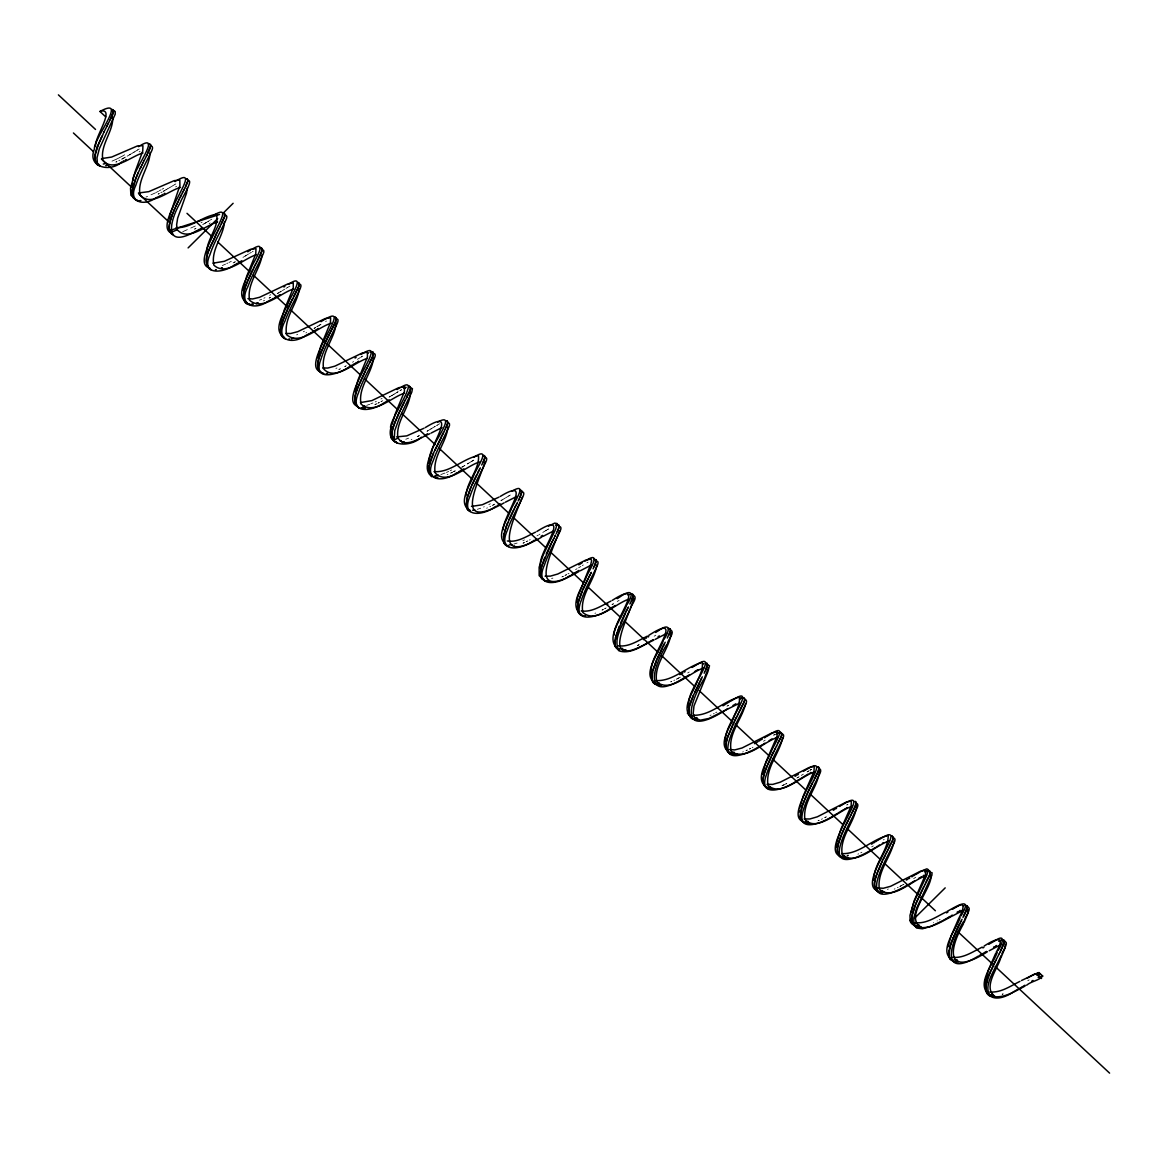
<?xml version="1.0" encoding="UTF-8"?>
<svg xmlns="http://www.w3.org/2000/svg" width="1168" height="1168" viewBox="0 0 1168 1168"><rect width="100%" height="100%" fill="white"/><g stroke="black" fill="none" stroke-linecap="round" stroke-linejoin="round"><path stroke-width="0.75" stroke-dasharray="5 3.75" d="M134.013 152.147L137.707 149.913M139.138 151.898L140.072 151.344M171.813 186.325L174.412 184.763M175.638 186.865L176.587 186.296M208.152 221.394L209.641 220.504M210.357 220.066L211.773 219.204M248.55 254.011L241.134 258.449M245.28 255.982L246.025 255.529M282.393 290.584L284.671 289.211M320.996 324.281L316.484 326.982M319.521 325.171L320.266 324.733M357.393 359.321L360.255 357.598M393.762 394.361L398.945 391.251M430.89 428.963L434.803 426.597M471.93 461.199L464.236 465.798M505.686 497.816L509.044 495.787M542.813 532.404L546.171 530.389M580.846 566.451L578.613 567.794M582.292 565.589L583.299 564.976M617.244 601.491L619.098 600.367M654.168 636.195L655.817 635.202M727.854 705.72L728.598 705.268M803.35 774.165L801.248 775.421M913.683 878.57L915.741 877.329M1027.796 980.711L1029.139 979.894M134.189 152.03L131.911 153.402M137.59 149.986L139.226 149.008M171.316 186.632L170.119 187.347M174.733 184.573L175.842 183.902M208.371 221.263L201.757 225.161M209.16 223.628L210.225 222.986M286.014 288.394L287.591 287.459M397.032 392.39L398.011 391.806M393.966 394.244L391.835 395.529M431.445 428.627L426.364 431.634M434.511 426.787L435.445 426.218M467.244 464.003L468.572 463.214M471.624 461.375L472.573 460.805M505.131 498.152L500.605 500.838M508.752 495.977L509.686 495.407M545.865 530.564L546.814 530.009M727.007 706.231L728.073 705.603M765.186 740.191L763.463 741.227M169.769 187.552L167.856 188.69M249.514 253.427L251.383 252.317M281.546 291.095L277.137 293.694M360.941 357.174L361.832 356.649M472.31 460.966L473.201 460.44M509.438 495.553L510.314 495.028M206.634 222.3L205.072 223.219M242.973 257.354L243.747 256.902M280.101 291.956L280.875 291.489M287.372 287.591L289.927 286.087M317.229 326.544L318.003 326.091M361.627 356.78L362.752 356.109M392.244 395.28L389.616 396.828M472.982 460.557L473.814 460.075M547.223 529.746L548.055 529.265M689.208 672.038L687.704 672.929M807.292 771.8L809.015 770.778M807.088 771.917L808.387 771.143M131.327 153.738L130.174 154.424M436.525 425.575L437.285 425.123M539.163 534.579L539.952 534.126M547.894 529.352L548.653 528.9M577.08 568.714L575.605 569.59M427.108 431.211L427.853 430.773M501.364 500.4L502.094 499.962M612.718 604.177L613.463 603.739L611.974 604.615M130.436 154.264L129.458 154.848M167.666 188.793L166.06 189.742M325.624 321.507L326.427 321.039M352.502 362.226L353.612 361.584M399.865 390.696L401.296 389.864M437.168 425.196L439.591 423.78M464.922 465.39L463.492 466.236M799.073 776.72L796.839 778.034M873.314 845.909L871.678 846.873M204.283 223.687L202.692 224.621M277.736 293.343L278.524 292.876M315.652 327.478L314.046 328.412M389.09 397.135L389.893 396.667M538.375 535.046L536.988 535.864M797.437 777.684L798.226 777.216M127.137 156.191L129.546 154.789M201.027 222.781L202.152 222.124M314.25 328.296L315.375 327.639M166.236 189.639L163.316 191.318M252.273 251.792L253.12 251.295M400.755 390.185L401.602 389.689M463.346 466.324L461.988 467.112M883.329 839.923L884.191 839.427M163.651 188.325L162.191 189.172M461.725 467.258L462.543 466.791M586.891 562.845L588.073 562.173M846.756 805.015L847.924 804.329L847.063 804.825M164.557 190.603L163.637 191.129M809.95 770.238L811.366 769.42M810.227 770.077L811.556 769.318M124.684 154.789L122.479 156.03M161.082 189.8L159.242 190.822M124.334 157.768L125.443 157.14M160.877 192.676L162.206 191.946M124.071 157.914L121.91 159.067M775.187 734.307L773.654 735.168L775.318 734.234M903.112 884.687L903.93 884.234M122.1 156.235L119.881 157.432M123.954 157.972L123.224 158.366M235.425 261.69L233.118 262.946M269.604 295.314L270.772 294.686M380.929 399.003L382.082 398.376M903.623 884.41L900.163 886.264M234.096 262.42L234.914 261.982M345.465 366.212L346.283 365.759M494.765 504.138L492.21 505.51M567.984 573.882L569.006 573.327M605.112 608.484L606.134 607.929M680.375 677.119L676.272 679.28M940.123 919.347L939.203 919.844M158.498 191.231L156.278 192.413M122.479 158.775L121.735 159.169M195.304 226.008L182.018 232.038M344.487 366.723L345.64 366.11M381.6 401.325L382.768 400.712M493.13 505.029L493.947 504.591M604.498 608.82L605.316 608.367M715.707 712.684L716.86 712.057M159.242 193.552L158.498 193.946M159.038 193.669L158.133 194.136M417.954 436.321L419.502 435.503M269.574 297.884L270.392 297.46M380.943 401.675L381.761 401.237M418.889 435.839L417.239 436.686M529.425 540.054L530.243 539.616M678.739 678.009L677.09 678.856M752.163 747.622L752.98 747.199M901.462 885.578L899.827 886.424M119.516 157.636L116.931 158.95M194.852 228.957L196.005 228.344M269.093 298.147L270.246 297.533M231.308 261.296L229.001 262.479M194.516 229.118L195.333 228.694M305.885 332.909L306.702 332.486M565.735 575.079L566.553 574.656L564.918 575.488M826.404 816.812L824.769 817.658L825.907 817.074M937.043 920.968L937.349 920.822M155.534 192.793L145.971 197.071M488.808 504.576L490.341 503.788M603.564 609.302L602.031 610.09L602.849 609.667M303.315 331.785L304.468 331.201M119.895 160.133L118.786 160.688M713.4 713.867L714.217 713.458M378.49 402.916L379.308 402.507L378.169 403.077M489.859 506.708L490.677 506.299M749.71 748.878L750.528 748.469L749.374 749.038M860.743 852.815L861.882 852.246M450.176 470.733L451.695 469.974M526.272 541.645L527.79 540.901M637.64 645.437L639.159 644.678L637.538 645.481M116.566 159.125L109.836 162.104M452.731 472.106L451.125 472.894M526.169 541.704L526.972 541.295M786.02 783.859L786.823 783.465M897.389 887.651L898.192 887.257M263.88 298.234L265.005 297.679M375.191 401.938L376.33 401.383M785.363 784.181L786.502 783.626M226.723 263.588L227.862 263.048M339.757 369.103L340.56 368.723M562.48 576.685L563.297 576.291L561.881 576.963M673.848 680.462L674.651 680.083M450.527 473.171L452.031 472.456M522.914 540.638L524.417 539.923M933.699 922.632L933.407 922.778M116.961 161.564L115.88 162.06L116.727 161.68M338.778 369.555L339.903 369.03M377.03 403.632L374.797 404.654M709.998 715.517L711.122 714.991M821.367 819.294L822.491 818.768M375.278 404.435L376.081 404.07M486.647 508.226L487.436 507.861M746.498 750.396L747.301 750.031M784.414 784.619L782.837 785.334M857.867 854.173L858.655 853.823M448.658 471.449L446.439 472.441M523.279 543.047L524.768 542.361M335.888 368.46L336.997 367.964M225.599 264.114L222.314 265.545M263.428 300.877L264.537 300.366M746.002 750.615L747.126 750.104M784.239 784.706L782.034 785.684M522.987 543.164L523.775 542.813M894.206 889.125L894.995 888.775M411.18 439.577L411.91 439.256M483.567 507.043L484.297 506.722M671.031 681.747L671.761 681.426M372.957 402.96L370.782 403.88M261.647 299.256L259.457 300.191M670.695 681.893L671.469 681.557M447.183 474.631L447.957 474.31M818.403 820.593L819.177 820.272L818.067 820.724M296.628 334.851L297.709 334.398M408.596 438.161L405.778 439.256M594.921 613.331L595.68 613.025M444.993 473.04L440.876 474.529M1003.166 993.91L1002.159 994.289L1002.976 993.983M742.644 752.002L743.403 751.71M369.716 404.303L366.65 405.369M480.705 508.197L477.347 509.321M517.132 543.047L513.832 544.084M887.33 889.344L888.352 888.994M552.902 578.102L551.588 578.51M455.184 470.865L453.549 471.697L455.082 470.923"/><path stroke-width="1.5" d="M391.645 429.342L391.864 426.13M169.652 219.058L169.944 215.496M132.115 192.72L133.021 197.567L136.101 200.21L132.67 196.793L132.378 189.902M806.154 823.338C795.612 820.958 801.89 806.869 804.329 800.284M539.85 568.101L540.156 564.772M799.496 810.388L799.481 811.95M873.664 880.351C873.562 864.276 888.337 850.348 888.235 835.47C872.189 839.077 859.195 854.348 841.807 853.647M688.054 707.122L688.507 703.107M428.773 463.185L429.211 459.272M132.568 183.478L132.539 185.143M132.115 192.443L132.203 191.333M243.324 290.306L243.528 287.854M725.226 741.184C725.182 725.649 740.687 711.005 739.475 697.019C723.576 701.092 710.582 715.823 693.31 715.254M280.597 324.178L280.889 321.638M576.875 601.958L577.503 597.812M206.678 252.916C206.313 239.63 219.759 226.446 216.46 214.299C202.458 216.241 190.837 228.315 176.091 227.672M663.891 639.451C670.739 629.245 670.111 621.989 657.555 631.319M132.232 191.07L135.882 178.193M317.769 357.919L320.689 346.473L330.456 322.602L330.617 317.798L325.215 318.543L297.782 331.654L290.671 333.522L285.737 333.449M985.208 981.616L985.193 986.522M121.749 161.856C110.639 172.82 86.651 167.287 94.404 149.095C93.104 139.021 129.093 95.703 99.937 111.471L105.733 116.873M466.032 495.685C466.704 481.625 479.814 468.85 478.471 455.622C463.097 458.323 450.483 472.879 434 471.624M651.189 669.702L651.145 675.396M745.593 703.822C741.738 719.824 727.328 734.672 731.343 751.783C746.483 760.748 763.186 742.147 777.494 737.344M948.109 946.81L951.175 935.699L958.563 918.763M762.514 774.107L765.858 762.076L777.07 736.322L777.114 731.825L771.829 732.978L742.074 747.973L734.774 749.914L729.27 749.535M836.872 842.405L836.624 847.267M910.952 912.471L914.296 900.44L925.523 874.671L925.582 870.175L920.311 871.313L890.542 886.337L883.242 888.279L877.737 887.914M95.674 146.555C93.644 138.671 115.106 109.164 101.47 110.945M354.824 391.587L358.007 379.95L367.424 357.087L367.424 352.123L362.255 353.013L334.851 366.168L327.741 368.051L322.821 367.993M187.873 180.558C194.18 179.492 181.726 197.918 180.179 202.779C169.827 220.402 162.323 250.638 196.706 230.68M614.105 635.027C612.908 621.332 648.824 576.977 612.207 600.396M503.16 529.878C502.722 516.241 534.55 475.493 500.24 496.473M949.102 950.752L949.482 958.227L953.745 961.585L950.11 959.351L948.81 955.059M132.918 180.339C131.517 173.025 162.673 132.437 140.627 145.372M956.636 930.093L950.591 944.737L948.796 954.84M132.422 189.61L132.656 188.355M985.369 980.492L988.581 969.542L995.574 953.614M799.773 807.818L803.409 795.583L813.979 771.552L814.242 766.427L808.971 767.595L780.209 782.21L772.734 784.4L766.982 784.327M243.659 286.978L246.711 276.188L255.748 254.011L255.982 248.609L250.478 249.31L224.344 261.311L212.97 263.194M949.146 950.445L949.38 949.219M170.134 214.401L179.916 185.522L179.799 180.033L174.222 180.646L148.759 191.654L138.437 192.997M651.394 668.49C651.291 654.095 685.864 611.477 648.766 635.377M172.28 214.649C170.353 220.84 165.9 230.68 173.273 234.826M281.05 320.733L284.32 309.797L293.285 287.941L293.256 282.948L288.058 283.809L259.617 297.285L252.653 298.95L247.908 298.643M392.141 424.364L395.412 413.443L404.42 391.601L404.435 386.593L398.638 387.732L371.862 400.609L360.43 402.58M540.361 563.56C540.434 549.529 572.802 509 536.886 531.455M837.033 841.5L840.945 829.076L851.092 806.139L851.355 801.014L846.085 802.182L817.323 816.812L809.862 818.987L804.11 818.929M991.69 969.148C977.455 992.333 991.106 1007.561 1014.612 991.136M169.783 222.957C168.893 227.059 168.455 233.074 173.302 234.841M986.464 984.055C985.252 988.391 985.456 995.457 991.15 996.231M429.313 458.674C430.335 444.57 459.039 406.668 425.254 427.59M441.621 436.35C438.307 446.118 422.217 467.375 432.54 475.58M466.893 499.101L466.528 507.365L467.857 510.036L470.237 511.584L467.112 508.927L466.207 504.269L467.419 497.013L470.616 487.99M504.007 533.703L503.919 542.828L505.554 545.193L508.635 546.493L504.226 543.529L503.51 536.404L506.693 525.191L513.978 509.263M544.857 557.18L541.66 566.203L540.448 573.459L541.616 578.569L544.916 580.905L539.163 575.649L539.149 567.181L543.003 555.442L555.661 529.25L557.209 523.541L554.639 523.133L548.522 526.169M582.321 590.979C579.854 597.987 572.51 612.09 582.876 615.697M615.375 637.48L615.01 645.743L618.325 649.817L615.594 647.306L614.704 642.312L619.098 626.369M688.638 702.479C689.835 688.77 704.26 674.812 702.245 662.402C686.302 666.607 673.148 681.63 655.774 680.564M699.588 682.229C696.172 692.376 680.462 712.67 694.785 719.546M429.78 464.455C425.327 470.149 436.73 482.048 429.284 474.12C424.407 467.025 429.503 458.031 431.97 450.877C431.518 445.125 458.513 410.859 437.693 422.071M541.134 568.247C540.492 571.824 538.959 578.627 543.894 579.372M578.262 602.849C577.05 607.214 576.758 614.499 582.467 615.609M652.503 672.038L652.138 680.345L653.467 683.003L655.847 684.565L652.722 681.908L651.817 677.236L653.029 669.979L656.562 660.168M689.631 706.625C688.171 711.341 688.375 719.298 694.916 719.561M132.714 188.092L133.021 186.763M986.507 983.792L986.829 982.449M169.842 222.665L170.148 221.38M949.453 948.912L950.869 943.905M577.649 597.169L590.833 564.129L591.636 560.698L590.906 559.019L585.504 560.217L557.778 574.014L550.405 576.131L545.076 576.189M170.221 221.044L171.725 216.182M986.902 982.157L988.522 976.959M133.108 186.442L133.473 185.084M430.101 463.112L433.503 453.388M504.342 532.301L507.744 522.578M689.952 705.268L693.354 695.559M467.244 497.656L470.952 487.202M541.485 566.845L551.106 543.85M578.598 601.447L581.941 591.884M615.726 636.034L626.501 610.762M652.854 670.636L656.182 661.073M185.697 186.325L187.712 181.288M187.668 181.449L187.099 183.099M133.561 184.807L135.138 180.106M966.958 908.777L967.484 906.339L965.542 912.208M950.986 943.554L952.314 939.919M171.857 215.817L174.587 208.999M966.841 909.113L966.067 911.04M246.506 283.912C243.032 290.321 241.075 305.578 250.186 304.454C236.695 301.505 247.017 283.415 250.083 275.429M287.197 310.031C284.51 318.032 274.597 333.376 285.503 338.851M398.565 413.808C395.85 421.852 385.907 437.182 396.843 442.628M732.657 725.167C729.971 733.256 720.364 747.812 730.511 753.886M881.154 863.546C878.54 871.562 868.802 886.235 879.008 892.264M988.639 976.638L989.311 974.827M283.649 318.441C281.678 324.47 276.991 335.596 285.269 338.793M395.018 422.217C392.988 428.262 388.287 439.752 396.872 442.643M729.109 733.577C725.226 740.556 723.196 756.835 735.782 753.959M877.606 871.956C875.62 878 870.934 889.125 879.212 892.323M103.441 133.137C100.36 142.248 88.14 159.125 99.952 165.885M98.039 145.46L95.353 154.702L95.309 161.403M112.873 113.88L113.69 110.639L110.259 119.589M172.397 214.357L172.835 213.233M149.986 148.497L150.803 145.343L146.832 155.3M98.273 144.847L98.769 143.606M135.43 179.376L138.174 172.82M246.842 283.021L247.499 281.357M283.97 317.608L284.627 315.959M395.324 421.4L395.981 419.735M729.431 732.759L730.088 731.095M877.913 871.138L882.336 861.006M989.442 974.506L990.055 972.944M952.431 939.612L953.073 938.035M112.785 114.084L111.909 116.128M149.913 148.686L149.46 149.767M321.74 350.546C319.302 357.131 313.039 371.176 323.565 373.599M358.868 385.148C356.693 391.747 350.575 403.778 359.306 407.939M767.201 765.697C764.967 772.296 758.733 784.969 768.077 788.59M841.442 834.886C839.354 841.515 833.791 851.764 840.683 857.21C833.178 853.049 840.537 836.726 844.026 828.959M99.046 142.89L99.514 141.751M136.16 177.492L136.481 176.748M324.324 344.618C321.361 352.692 311.214 369.584 323.711 373.614M173.39 211.861L174.908 208.298M990.187 972.637L990.858 971.061M953.205 937.7L953.847 936.196M247.893 280.408L255.091 265.18M285.007 315.01L290.511 303.154M322.134 349.612L327.639 337.756M359.248 384.199L361.438 379.22M396.375 418.801L401.88 406.946M730.467 730.146L733.854 722.627M767.595 764.748L769.785 759.769M804.708 799.35L806.898 794.357M841.836 833.937L845.223 826.418M559.633 530.798C549.194 557.647 527.556 601.374 578.963 571.488M99.674 141.372L100.346 139.81M136.787 175.988L137.459 174.455M186.676 184.15L186.165 185.318M470.923 487.246L476.865 474.661M582.292 591.037L583.022 589.344M656.533 660.227L662.46 647.641M991.165 970.345L994.523 963.104M954.168 935.451L954.855 933.933M1026.584 985.237C1031.329 981.178 1039.52 980.434 1042.688 976.054L1038.98 972.594L1033.359 974.652M583.007 589.387L588.219 578.452M657.248 658.591L663.614 645.364M965.965 911.259L964.943 913.493M100.638 139.182L101.207 137.897M174.879 208.371L177.843 202.02M137.955 173.302L140.277 168.323M434.861 450.22L440.146 439.27M471.989 484.808L478.749 470.952M509.117 519.41L515.862 505.54M546.23 553.997L552.26 541.572M583.358 588.599L589.373 576.174M620.471 623.186L625.347 613.039M694.726 692.39L700.742 679.966M445.942 427.619C447.767 425.064 448.643 419.283 445.723 420.903C450.337 420.684 445.796 427.254 445.154 429.313M483.07 462.221C483.581 460.499 486.749 455.739 483.391 455.389C485.786 454.586 484.486 460.703 482.822 462.776M520.198 496.823L522.023 491.261L520.256 490.034M556.245 533.659C557.37 531.469 561.983 523.06 556.114 525.001M557.282 531.484C558.698 529.352 560.976 522.607 555.837 525.104M594.439 566.013L596.264 560.231L593.913 559.37M631.552 600.6L633.377 594.833L631.027 593.957M667.322 638.035C667.862 635.699 673.177 629.026 668.738 628.413M668.651 635.261C669.337 633.509 672.549 627.902 668.461 628.472M705.793 669.79L707.589 664.753L706.596 662.957L707.545 665.015L705.005 671.469M391.557 433.927L390.711 437.358L394.171 440.672M911.201 918.428C908.558 921.348 912.033 925.071 915.143 925.319M992.012 968.447L992.566 967.235M955.001 933.597L955.585 932.312M101.368 137.547L102.083 136.014M111.821 116.333L111.456 117.107M148.935 150.964L148.453 151.986M186.048 185.566L184.69 188.413M519.935 497.378L522.008 491.509L520.49 489.991M594.176 566.568C594.848 564.699 598.469 558.83 594.22 559.282M1002.567 947L1004.611 941.014L1000.392 951.453M175.886 206.137L176.324 205.174M364.752 372.344C361.131 382.666 348.473 398.624 358.897 407.807M770.982 757.214C767.872 766.047 756.441 782.794 768.486 788.663M958.986 917.858C960.928 914.486 967.294 901.141 958.505 905.799M964.053 922.574L968.038 912.923L967.703 909.449M996.143 952.387C1006.334 934.458 995.866 938.517 984.142 946.051M1001.064 957.41L1005.006 948.007L1005.122 944.27M965.425 912.456L962.987 917.42M963.483 923.8C945.496 955.439 950.212 975.484 987.31 951.818M1000.64 958.329C997.224 969.09 982.755 987.807 994.815 996.246M250.478 274.582L251.675 272.042M287.591 309.184L288.803 306.644M324.719 343.772L325.93 341.231M398.96 412.961L400.171 410.421M482.793 462.805L481.712 465.054M519.921 497.407L519.132 499.072M594.162 566.597L593.081 568.845M993.004 966.272L993.457 965.323M361.905 378.228L363.029 375.862M733.124 724.189L735.971 718.305M770.238 758.777L773.099 752.893M807.365 793.379L809.731 788.473M844.479 827.981L848.07 820.622M881.606 862.568L886.162 853.297M956.066 931.276L957.877 927.538M176.631 204.546L177.229 203.276M626.428 605.52C622.734 617.419 604.907 637.524 617.303 648.371M1002.334 947.511L1001.925 948.358M808.095 791.816L802.153 806.212L800.328 816.739M111.223 117.618L110.785 118.523M148.336 152.249L147.913 153.11M993.953 964.286L995.764 960.578M140.423 168.046L141.795 165.243M140.262 168.367L140.832 167.199M445.139 429.342L444.293 431.065M630.486 602.849C631.143 600.586 636.064 593.899 631.333 593.87M956.972 929.407L957.512 928.283M177.58 202.56L178.003 201.699M808.49 790.999L810.212 787.495M964.68 914.033L964.272 914.865M103.718 132.583L104.083 131.823M252.084 271.21L252.901 269.545M289.211 305.797L292.219 299.782M326.325 340.399L327.142 338.735M363.452 374.986L364.27 373.322M400.58 409.588L401.398 407.924M518.548 500.254L519.088 499.145M630.457 602.936L629.902 604.046M704.698 672.126L704.158 673.235M734.672 720.948L735.49 719.284M771.785 755.535L772.603 753.871M846.041 824.725L846.858 823.06M883.154 859.327L883.972 857.662M1001.56 949.117L1001.122 949.993M104.054 131.882L105.441 129.108M178.135 201.422L178.762 200.137M889.753 846.216C890.293 843.588 895.768 837.339 891.739 835.938M926.881 880.803C927.48 878.628 933.553 870.16 928.005 870.715M957.862 927.582L959.877 923.552M110.449 119.224L109.704 120.698M184.632 188.515L183.741 190.296M215.788 234.943C212.255 245.003 200.94 259.354 209.612 269.093M221.482 223.657L224.694 216.357L224.548 213.35L224.563 216.781L219.599 227.38M258.61 258.245C259.238 255.748 265.136 248.2 260.114 247.923C264.844 246.287 259.559 256.77 257.588 260.274M295.738 292.847C296.351 290.014 301.534 284.408 298.03 282.393C301.913 282.758 295.285 293.051 293.854 296.584M332.851 327.449C333.449 324.704 338.91 318.528 334.909 317.01C338.428 317.17 333.566 326.471 331.829 329.478M369.979 362.036C371.263 359.583 376.914 349.597 370.052 352.196M407.092 396.638C407.69 393.908 413.18 387.703 409.15 386.199M518.782 499.773L518.242 500.868M741.198 707.983C741.87 705.603 747.943 697.311 742.395 697.749M778.311 742.585C778.998 740.22 785.057 731.898 779.509 732.336M815.439 777.187C816.082 774.311 821.206 768.792 817.731 766.734C821.046 766.31 816.563 775.114 815.06 777.946M852.552 811.775C853.253 808.825 858.042 803.803 855.078 801.336C857.721 800.795 854.056 809.526 852.173 812.548M921.099 892.25L915.026 905.74L912.062 915.639L912.033 922.676L915.055 926.472L911.989 922.516L912.354 914.194L916.077 903.127L923.917 886.658M958.008 927.261L958.475 926.341M995.034 962.052L995.399 961.322M216.27 233.965C212.81 244.112 199.509 260.96 210.809 269.56M141.751 165.316L142.554 163.71M178.865 199.932L179.244 199.188M369.599 362.81C370.475 360.328 377.162 350.458 370.563 351.991M406.712 397.397C407.369 394.361 412.976 388.433 409.399 386.185M555.588 535.017L555.048 536.097M963.994 915.435L963.542 916.311M995.749 960.622L996.362 959.395M179.23 199.217L180.149 197.363M216.197 234.126L217.978 230.592M327.551 337.902L329.332 334.369M364.679 372.504L366.46 368.971M401.807 407.092L404.216 402.332M735.898 718.451L737.68 714.918M773.012 753.053L774.793 749.52M810.139 787.641L811.921 784.108M847.34 822.082L849.048 818.71M884.38 856.83L885.198 855.21M921.508 891.432L922.326 889.812M958.928 925.406L959.541 924.195M146.934 155.081L146.453 156.059M216.606 233.308L217 232.49M253.719 267.895L254.128 267.092M290.847 302.497L291.255 301.68M295.402 293.504L294.351 295.577M327.96 337.085L328.777 335.479M365.088 371.687L365.496 370.884M369.643 362.693L368.095 365.774M402.215 406.274L402.61 405.471M406.771 397.295L405.208 400.361M443.884 431.883L443.358 432.948M555.253 535.674L554.712 536.74M736.307 717.634L736.716 716.831M740.862 708.655L739.315 711.721M773.42 752.236L773.829 751.418M810.548 786.823L810.957 786.02M815.103 777.844L813.556 780.91M852.231 812.432L851.691 813.497M889.344 847.034L887.797 850.1M926.472 881.621L924.91 884.702M109.456 121.209L108.215 123.647M105.558 128.874L106.828 126.378M146.467 156.001L144.219 160.454M142.671 163.476L143.226 162.396M183.829 190.136L183.113 191.552M258.23 259.019L256.726 261.982M332.471 328.208L330.967 331.172M443.548 432.569L442.687 434.277M740.322 709.721C740.979 706.976 748.411 697.5 742.264 697.778M777.45 744.308C778.107 741.286 785.115 733.11 779.815 732.263M888.819 848.099C889.651 844.668 895.593 838.493 891.929 835.923M925.932 882.687C926.662 879.811 933.962 870.554 927.874 870.759M996.494 959.132L999.166 953.891M1000.509 951.234L999.925 952.373M143.168 162.498L144.292 160.279M180.704 196.297L180.135 197.407M403.018 404.668L403.588 403.559M480.325 467.857L479.449 469.551M517.439 502.444L516.577 504.153M626.778 604.849C634.983 592.775 631.231 588.322 619.201 597.461M630.486 608.309C631.202 604.849 637.991 597.782 633.713 595.505M667.614 642.911C668.373 639.392 675.046 632.457 670.826 630.107M704.727 677.513L708.377 667.892M777.289 744.615L776.428 746.323M851.545 813.804L850.669 815.512M922.72 889.009L923.289 887.899M961.074 915.8C973.338 895.622 956.972 905.988 947.087 911.42M959.994 923.304L960.446 922.413M964.783 919.26C965.644 916.092 972.521 907.58 967.279 906.967M998.231 950.329C1002.115 944.211 1006.539 932.838 994.844 940.824M1001.94 953.789C1002.932 950.723 1009.97 941.101 1003.954 941.685M106.799 126.436L107.237 125.575M181.478 194.764L180.587 196.501M182.442 192.866L182.953 191.873M217.817 230.899L218.606 229.351M254.931 265.501L255.719 263.953M292.453 299.315L292.847 298.541M292.058 300.088L293.986 296.307M329.172 334.69L329.96 333.143M366.694 368.504L367.088 367.73M366.299 369.292L368.227 365.496M442.336 434.963L442.847 433.97M440.54 438.482L440.935 437.693M477.668 473.069L478.062 472.295M514.781 507.671L515.176 506.883M551.909 542.259L552.99 540.142M553.705 538.74L554.201 537.747M589.022 576.861L590.103 574.729M590.818 573.342L591.329 572.349M626.15 611.448L627.231 609.331M627.946 607.929L628.442 606.937M663.278 646.05L664.358 643.918M700.391 680.637L701.472 678.52M737.519 715.239L738.307 713.692M774.632 749.827L776.574 746.045M775.041 749.053L775.421 748.279M811.76 784.429L812.548 782.881M848.888 819.031L850.815 815.235M849.282 818.242L849.676 817.469M886.001 853.618L886.789 852.071M960.578 922.151L961.03 921.26M999.706 952.811L999.282 953.643M107.179 125.677L108.244 123.604M181.405 194.895L182.485 192.793M218.533 229.497L219.745 227.118M255.646 264.099L256.872 261.705M329.887 333.289L331.113 330.894M404.143 402.478L405.354 400.084M441.329 436.92L442.468 434.686M478.457 471.522L479.595 469.273M515.57 506.109L516.723 503.875M552.698 540.711L553.836 538.477M589.825 575.313L590.964 573.065M626.939 609.9L628.077 607.667M629.8 609.667C625.07 622.267 612.017 637.188 618.894 650.795C631.041 654.985 643.101 644.692 653.876 640.122M663.205 640.794C659.964 651.846 640.444 674.987 655.715 683.207M664.066 644.502L665.205 642.254M666.928 644.254C650.824 670.052 643.889 703.895 685.806 676.841M701.18 679.09L702.333 676.856M704.041 678.856C684.886 710.655 683.134 738.088 727.781 708.611M738.234 713.823L739.446 711.443M812.475 783.027L813.687 780.633M886.716 852.217L887.928 849.822M923.844 886.804L925.056 884.424M960.096 917.712C956.738 928.896 937.539 951.467 952.431 959.935M960.928 921.45L962.038 919.289M963.819 921.172C950.708 941.525 938.853 980.127 978.302 956.11M997.253 952.241C993.18 964.359 976.229 983.587 988.683 994.377M1000.976 955.701C997.414 966.053 981.062 987.106 991.048 996.202M188.106 247.908L217.686 218.591M222.84 213.481L233.118 203.29M392.287 438.175L394.142 436.336M914.938 917.844L945.189 887.87M321.054 321.667L322.032 321.083M355.072 358.036L356.109 357.408M578.773 564.859L580.131 564.042M580.788 563.648L582.073 562.874M617.244 598.629L618.558 597.841M658.08 636.691L659.394 635.903M692.157 667.424L693.442 666.651M694.522 671.688L695.865 670.885M726.219 703.866L727.255 703.238M728.277 702.625L729.27 702.026M732.978 705.487L733.957 704.903M764.383 737.855L765.405 737.242M769.099 740.658L770.092 740.059M804.153 776.486L806.212 775.245M839.661 806.446L840.653 805.832M842.318 810.461L843.34 809.833M877.767 840.42L878.73 839.836M875.752 841.632L876.774 841.018M878.409 845.69L879.446 845.063M911.814 876.847L912.865 876.219M913.887 875.606L914.88 875.007M988.873 944.343L989.807 943.773M283.882 287.007L284.861 286.423M357.569 361.89L358.634 361.248M655.686 632.443L656.942 631.684M696.508 670.49L697.778 669.746M766.412 736.643L770.135 734.424M803.54 771.245L804.504 770.661M807.205 774.647L808.183 774.063M840.215 811.716L841.267 811.088M844.333 809.234L845.311 808.65M873.635 842.902L874.701 842.259M918.588 878.453L919.566 877.869M952.446 909.332L953.657 908.602M952.285 915.113L951.263 915.727M993.515 947.233L994.421 946.693M1027.168 978.229L1028.366 977.514M247.718 251.792L248.667 251.237M725.153 704.508L722.977 705.808M730.248 701.442L733.854 699.311M761.2 739.767L762.281 739.125M771.07 739.475L772.004 738.906M802.007 777.771L803.088 777.114M835.456 808.971L836.536 808.314M841.632 805.248L842.566 804.694M876.263 846.975L877.343 846.333M882.439 843.267L883.388 842.712M915.858 874.423L919.45 872.292M914.471 880.935C905.419 886.264 871.897 907.77 877.095 881.329C879.869 870.175 885.578 860.042 890.658 849.822C891.257 846.902 898.411 838.507 893.038 837.763M947.89 912.062L946.518 912.88M957.074 912.237L958.242 911.536M990.712 943.233L992.172 942.372M322.967 320.514L323.886 319.974M397.105 389.543L398.025 388.988M542.536 535.411L541.076 536.287M694.069 666.286L695.281 665.556M734.906 704.333L735.811 703.793M805.453 770.092L806.373 769.551M846.245 808.095L847.165 807.541M879.679 839.266C914.661 816.885 854.538 885.067 878 890.717M920.515 877.314L921.421 876.759M983.923 947.321L982.872 947.934M1025.022 985.208L1023.635 986.04M1031.782 981.149L1032.935 980.463M174.996 181.566L175.857 181.069M355.393 363.175L356.488 362.533M578.934 570.451L577.459 571.313M652.445 640.064L653.175 639.641M763.799 743.841L764.894 743.184M797.233 775.026L798.328 774.369M838.025 813.016L839.12 812.359M871.459 844.187L872.554 843.544M908.573 878.774L909.682 878.132M954.533 908.076L955.935 907.259M950.241 916.34L948.839 917.172M360.956 354.488C393.601 334.033 336.136 399.865 357.685 406.289M615.317 605.477L613.828 606.353M647.992 637.042L648.722 636.604M688.828 675.104L689.558 674.666M986.595 951.394L985.179 952.227M995.589 946.007L996.435 945.496M1029.227 977.003L1030.877 976.039M138.437 146.642L139.561 145.985M249.587 250.682L250.478 250.171M317.127 329.172L318.236 328.515M758.996 741.067L760.105 740.41M799.788 779.071L800.912 778.414M810.037 772.953L810.928 772.428M833.237 810.271L834.346 809.614M843.486 804.139C876.102 783.757 818.666 849.574 840.245 856.013M875.168 847.632C865.955 853.633 833.339 872.043 840.201 845.72C843.106 834.959 848.567 825.134 853.516 815.22C854.115 812.3 861.269 803.905 855.896 803.161M1022.934 986.449L1021.518 987.281M651.7 640.502L650.211 641.378M684.36 672.082L685.105 671.644M959.381 910.879L960.198 910.398M948.489 917.376L946.708 918.413M992.727 942.036L994.581 940.97M278.918 295.3L280.043 294.643M695.865 665.205C714.889 652.693 700.289 674.535 697.384 681.207C693.909 691.544 679.893 709.005 691.748 717.619M762.675 744.483C753.535 750.571 721.897 767.624 728.832 741.928C731.752 731.168 737.212 721.357 742.176 711.443C742.775 708.523 749.914 700.128 744.556 699.384M794.999 776.34L796.123 775.683M835.792 814.33L836.916 813.673M906.339 880.088L907.463 879.431M213.291 215.481C244.229 196.793 186.719 262.727 209.846 268.056M324.777 319.448C355.452 300.877 299.285 365.511 320.631 371.774M353.159 364.489L354.284 363.832M398.916 388.477L399.763 387.966M576.715 571.751L575.211 572.627M688.083 675.542L686.565 676.418M807.263 769.026C837.865 750.557 781.713 815.191 803.131 821.425M984.828 952.431L983.033 953.468M240.681 261.398L241.82 260.741M426.714 434.248L427.473 433.81M613.083 606.791L611.565 607.652M645.743 638.356L646.488 637.918M176.952 180.412C205.787 163.52 150.876 226.972 172.046 233.279M314.864 330.471L316.002 329.829M473.712 457.301C493.086 444.935 475.77 469.463 473.887 475.172C470.368 484.939 456.79 503.656 470.105 510.241M585.08 561.093C602.703 549.544 589.665 569.648 586.774 575.912C582.832 586.978 569.327 603.418 579.781 613.653M756.733 742.381L757.871 741.724M797.54 780.385L798.678 779.728M956.475 906.937L958.271 905.93M1021.153 987.486L1017.897 989.34M463.083 469.273L463.842 468.835M649.452 641.816L647.933 642.692M682.097 673.396L682.857 672.958M946.343 918.617L943.072 920.472M288.467 284.291C306.089 272.64 292.131 294.438 289.401 300.366C285.897 310.673 271.107 329.522 284.189 337.348M770.982 733.927C788.604 722.277 774.515 744.147 771.844 750.031C768.34 760.324 753.535 779.202 766.646 786.955M923.173 875.752L923.99 875.27M1031.14 975.893L1033.125 974.784M276.641 296.614L277.78 295.957M350.882 365.803L352.021 365.146M388.053 400.493L389.207 399.836M834.667 814.987C825.046 821.892 795.058 835.164 803.336 810.081C806.343 799.715 811.57 790.21 816.388 780.618C817.016 777.479 823.703 770.179 819.162 768.471M982.668 953.672L979.397 955.512M499.437 504.313L500.196 503.875M574.452 573.065L571.386 574.787M607.097 604.63L607.856 604.192M238.389 262.698L239.542 262.055M312.571 331.77L313.725 331.128M424.437 435.547L425.196 435.109M511.934 491.261C530.097 480.267 512.022 505.145 511 509.774C507.452 519.76 494.663 536.725 506.343 544.682M535.791 539.339L536.565 538.901M610.806 608.09C600.016 616.616 570.802 626.136 581.284 600.367C584.701 589.957 590.088 580.365 594.935 570.583C595.738 568.305 601.243 560.085 595.476 561.18M643.451 639.655L644.21 639.232M796.401 781.042C786.137 788.765 757.098 799.379 766.515 774.413C769.829 763.799 775.289 754.046 780.224 744.133C780.954 741.811 786.911 733.343 781.217 734.088M164.805 193.26L164.06 193.669M252.157 249.193C269.545 238.272 253.441 261.88 251.66 266.888C248.273 276.86 234.111 295.314 247.017 302.702M734.672 698.844C752.046 687.923 735.869 711.589 734.132 716.583C730.73 726.525 716.583 745.009 729.518 752.353M754.44 743.68L755.594 743.038M920.282 871.81L921.815 870.963M460.791 470.573L461.55 470.149M647.16 643.115C598.6 670.826 628.092 618.529 633.888 598.6M679.805 674.681L680.564 674.257M200.166 228.826L201.319 228.183M274.334 297.898L275.487 297.256M655.19 639.392L666.548 633.45M952.154 916.135L963.104 910.368M989.208 950.767L1000.377 944.883M1021.518 980.507L1035.709 973.762L1041.549 978.507M349.728 366.445C339.406 374.227 311.652 383.294 320.923 359.204C324.208 348.575 329.683 338.822 334.603 328.909C335.333 326.558 341.304 318.119 335.639 318.791M385.761 401.777L386.915 401.135M497.145 505.598L497.904 505.16M945.832 912.12C936.254 916.734 926.253 924.209 915.113 922.589M950.898 916.836C941.715 921.45 932.371 927.845 921.727 927.655C903.244 917.683 931.626 889.855 931.115 875.46M126.188 159.49L125.443 159.899M401.369 387.061C422.758 374.14 387.572 422.057 390.798 428.13C386.097 447.884 411.078 447.183 421.356 437.241M982.244 947.102C972.973 951.599 963.337 958.563 952.562 957.278M1019.941 981.383C1010.524 985.982 1000.786 993.048 989.836 991.924M1025.008 986.099C1014.904 991.238 1003.823 998.786 992.128 996.348M1016.802 989.953L1015.707 990.552M236.082 263.968L237.235 263.34M942.342 920.866L930.925 926.399L922.413 928.794L916.617 928.049L913.843 924.238L913.829 917.873L916.544 908.354L931.903 875.27L932.049 872.715L930.166 872.365M162.586 194.487L161.841 194.895M310.265 333.041L311.418 332.413M580.277 570.772L591.709 564.845M610.879 601.111C601.651 605.535 591.972 612.543 581.255 610.952M647.422 636.107C638.356 640.458 628.822 647.32 618.295 645.773M458.484 471.828L460.017 470.996M534.258 540.185C522.563 549.486 496.546 554.537 507.277 530.447C510.723 520.315 515.964 510.942 520.694 501.379C521.497 499.013 526.972 491.027 521.235 491.991M272.027 299.139L273.181 298.526M543.135 536.331L553.15 531.148M197.859 230.081L199.013 229.454M384.608 402.405C373.278 411.151 348.487 415.428 358.488 392.769C361.832 382.564 367.059 373.132 371.833 363.555C372.431 361.116 378.286 353.583 373.264 353.349M123.969 160.702L123.224 161.096M541.85 537.032C491.991 565.998 511.482 523.702 522.417 496.999M495.597 506.43C483.669 515.745 459.769 518.607 470.149 495.86C473.595 485.727 478.836 476.34 483.581 466.791C484.194 464.411 489.582 457.374 484.705 457.228M569.838 575.62C557.91 584.949 534.01 587.796 544.405 565.049C547.85 554.917 553.077 545.544 557.822 535.981C558.435 533.601 563.823 526.564 558.946 526.418M505.364 502.196L516.782 496.444M234.929 264.596C223.497 273.385 200.21 276.057 210.036 254.405C213.394 244.214 218.635 234.783 223.409 225.22C224.008 222.796 229.877 215.248 224.855 215.058M535.586 532.141C526.768 536.229 517.453 542.697 507.321 540.974M160.352 195.684L159.242 196.253M307.958 334.267L309.111 333.668M431.123 433.065L440.701 428.189M498.955 497.145L482.238 504.78L471.478 506.401M504.08 502.882C453.812 531.09 476.237 487.625 485.114 461.959M367.482 353.422L368.446 352.926M423.969 428.262L406.756 435.883L396.492 436.905M429.839 433.737C421.152 437.08 404.347 449.738 397.835 437.547C395.66 421.254 409.924 407.559 410.479 392.2M922.53 870.583L926.852 868.831L928.487 869.766L926.647 875.708L913.741 902.572L909.989 915.332L910.135 920.778L913.843 924.238L916.267 923.143M269.72 300.337L270.874 299.753M456.936 472.646C444.088 482.545 422.845 481.946 433.284 460.513C436.671 450.877 441.606 441.913 446.161 432.802C446.745 430.101 452.147 423.955 448.103 422.539M999.02 941.291L1001.429 940.196M1038.162 977.528L1042.688 976.054M999.239 941.189L1001.151 940.298M158.147 196.808L155.957 197.888M306.804 334.851C293.139 345.202 274.29 341.158 284.89 321.288C288.481 311.316 293.708 302.059 298.366 292.569C299.198 290.569 303.665 283.167 298.555 284.247M628.092 595.198L628.939 594.789M739.461 698.975L740.95 698.274M776.589 733.577L778.472 732.716M925.071 871.956L926.954 871.094L925.275 871.854M1036.542 973.791L1038.98 972.594M739.665 698.887L741.257 698.143M776.793 733.475L777.83 732.978M268.582 300.906C254.726 311.155 237.673 305.417 247.82 286.729C251.193 277.371 255.982 268.625 260.42 259.749C260.99 257.164 266.581 250.594 262.289 249.485M739.753 703.063L709.005 718.422L700.391 720.174L694.887 718.116L693.164 713.473L693.982 705.925L707.925 671.615L709.487 665.76L707.428 664.796M925.363 876.044C912.018 880.176 892.308 901.287 879.329 889.125C876.818 871.868 890.702 857.604 894.104 841.456M702.99 664.066L703.837 663.687M155.592 198.049C143.722 206.561 127.502 202.181 135.751 185.435C139.007 175.434 144.102 166.177 148.789 156.819C149.577 153.928 155.329 146.876 150.92 145.796M1037.505 975.222C1035.709 975.776 1044.776 972.871 1037.695 975.149M187.435 187.698L186.486 193.26L177.624 218.299L176.631 224.811L177.215 229.702L171.404 232.33L167.696 228.884M398.011 438.146L394.142 439.913L394.755 430.583L399.252 418.144L411.808 392.068L412.435 388.608L410.45 388.024M693.529 715.575L691.106 716.67L687.397 713.21L688.565 711.151M404.464 393.163C391.338 397.31 373.702 415.385 361.029 404.055C357.773 387.542 371.964 373.629 373.512 357.934M814.592 771.931C801.044 775.902 781.158 797.525 767.945 785.305C765.405 768.062 779.304 753.783 782.706 737.65M441.154 427.984L442.044 427.59M367.234 358.43C354.692 361.992 334.851 381.878 323.565 368.781C320.835 352.342 334.982 338.574 336.136 322.996M963.439 905.959L963.585 905.886M628.953 599.169C615.332 603.33 596.03 624.252 582.774 612.397C579.781 595.198 594.395 581.007 596.863 564.786M293.65 288.919C280.305 292.978 262.508 311.608 249.558 300.234C246.609 284.014 259.719 270.319 262.216 254.974M256.405 254.741C243.645 258.493 226.008 276.655 213.832 265.107C210.678 249.733 223.438 236.549 224.504 221.803M703.676 668.008C689.704 672.286 670.301 693.588 656.693 681.747C653.452 664.125 669.439 649.583 671.074 633.041M630.078 594.293L629.975 594.322M852.333 806.27C839.266 809.906 816.593 833.193 804.869 819.323C802.504 801.876 817.936 787.524 819.41 771.23M889.476 840.887C875.635 844.814 855.662 866.802 842.201 854.523C839.252 836.96 854.757 822.506 856.699 806.022M479.61 461.973C466.733 465.506 446.585 486.165 435.109 472.748C432.613 456.367 446.337 442.774 447.913 427.24M217.584 221.949C205.51 225.38 187.931 241.82 177.215 229.702M143.007 152.95C131.254 156.103 113.15 172.922 102.901 160.308C99.791 145.182 113.208 132.013 112.756 117.559M331.274 323.186C317.623 327.142 299.84 346.035 286.598 334.72C283.503 318.324 297.139 304.498 299.329 288.949M180.558 187.362C168.572 190.53 150.526 207.524 140.029 194.925C137.123 179.872 149.723 166.893 150.088 152.453M99.937 111.471L101.295 111.004M221.467 268.202L222.197 267.939M221 268.363L222.022 268.012M112.668 111.515L115.209 111.427L115.238 114.143L99.353 148.686L96.988 157.914L97.47 164.104M169.55 230.607L219.555 214.445M258.113 302.965L256.464 303.476M257.88 303.038L256.142 303.563M148.409 144.233C151.066 143.912 151.825 145.416 148.643 144.16M293.591 338.063L291.591 338.574M105.646 163.505L103.28 164.046M293.27 338.165L291.401 338.618M847.296 855.618L848.245 855.37M965.323 905.258L967.484 906.237L965.41 905.244M106.711 165.433L105.719 165.666M514.446 546.128L514.314 546.157M364.737 405.909L362.927 406.289M111.821 109.5L113.676 110.537L112.055 109.456M401.223 440.613L400.025 440.847M402.478 442.468L404.274 442.044L402.318 442.497M438.336 475.201L437.153 475.434M625.8 649.904L622.938 650.357M625.683 649.934L623.23 650.342M736.862 753.754L730.964 754.002M848.231 857.546L846.493 857.852M474.865 509.92L472.587 510.255M511.978 544.522L509.19 544.887M365.19 407.895L362.795 408.216M847.778 857.633L845.953 857.911M957.118 959.731L953.774 960.038M622.763 648.415L619.536 648.678M919.508 925.217L918.428 925.363M921.085 926.983L918.559 927.173M215.423 269.72L216.284 269.604M326.252 373.57L327.639 373.38M364.766 407.982L361.189 408.231M697.004 717.605L695.325 717.824M734.132 752.221L730.92 752.484M808.387 821.425L805.175 821.688M882.614 890.585L880.146 890.848M884.468 892.308L884.278 892.352M958.417 961.556L954.825 961.731M958.359 961.556L954.942 961.746M253.208 304.22L251.441 304.425M661.541 684.769L657.175 684.886L661.161 684.828M436.584 475.537L434.949 475.697M659.307 683.105L657.161 683.28M993.092 994.508L991.077 994.64M920.559 927.056L918.793 927.173M140.905 200.575L139.518 200.677M251.719 304.41L252.536 304.322M288.846 339.012L289.664 338.924M770.413 786.955L768.048 787.086M772.252 788.663L769.026 788.736M844.639 856.129L841.559 856.232M437.869 477.332L436.292 477.435M549.237 581.124L548.172 581.211M771.712 788.721L769.172 788.75M917.917 925.406L916.238 925.436M993.91 996.333L992.231 996.348M845.661 857.94L845.384 857.954M882.789 892.527L879.913 892.469L882.512 892.556M585.533 615.784L584.438 615.813M695.807 719.605L698.055 719.459L695.632 719.605M362.299 408.245L360.824 408.201M435.956 477.435L433.547 477.128L435.781 477.435M547.31 581.226L545.821 581.109M806.65 823.367L809.424 823.25L802.796 822.155L800.372 817.366M844.289 857.984L842.785 857.867L844.128 857.984M547.15 581.226L545.748 581.095M102.098 158.512L111.632 157.067L137.488 145.912L142.934 145.679L142.744 151.125L135.225 171.448L130.524 188.179L130.889 195.246L134.86 198.677M98.769 164.265L97.922 164.119M581.022 613.959L580.175 613.769M99.776 165.856L96.988 164.44L95.353 161.593M915.989 926.823L917.639 927.129L915.96 926.823M136.408 200.312L137.955 200.619L136.32 200.283M211.014 269.604L209.992 269.268M618.763 649.977L619.566 650.196L618.733 649.977M186.997 213.321L212.342 236.943M217.671 241.907L249.689 271.75M253.69 275.473L287.051 306.556M291.051 310.294L324.397 341.377M327.069 343.859L360.416 374.943M364.416 378.666L397.762 409.749M401.763 413.472L435.124 444.555M439.124 448.293L472.471 479.362M476.471 483.099L508.489 512.942M513.832 517.906L545.836 547.748M551.179 552.712L583.197 582.555M588.526 587.533L620.544 617.361M624.544 621.099L657.905 652.182M661.906 655.905L693.923 685.747M699.252 690.711L732.599 721.795M735.271 724.277L768.617 755.36M772.632 759.098L805.978 790.181M809.979 793.904L843.325 824.988M847.326 828.711L880.687 859.794M884.687 863.532L918.033 894.6M920.705 897.097L935.378 910.763M957.921 931.787L992.523 964.023M995.18 966.505L1109.6 1073.129M58.4 94.871L95.528 129.458M73.423 132.977L93.382 151.577M101.368 159.009L131.969 187.537M138.627 193.742L169.229 222.256M404.683 387.966L403.967 388.36L406.026 387.309L404.683 387.966M1002.874 939.758L1004.597 940.707L1002.889 939.758M186.398 178.631L187.917 179.697L186.311 178.646M224.008 213.218L224.008 213.218"/></g></svg>
